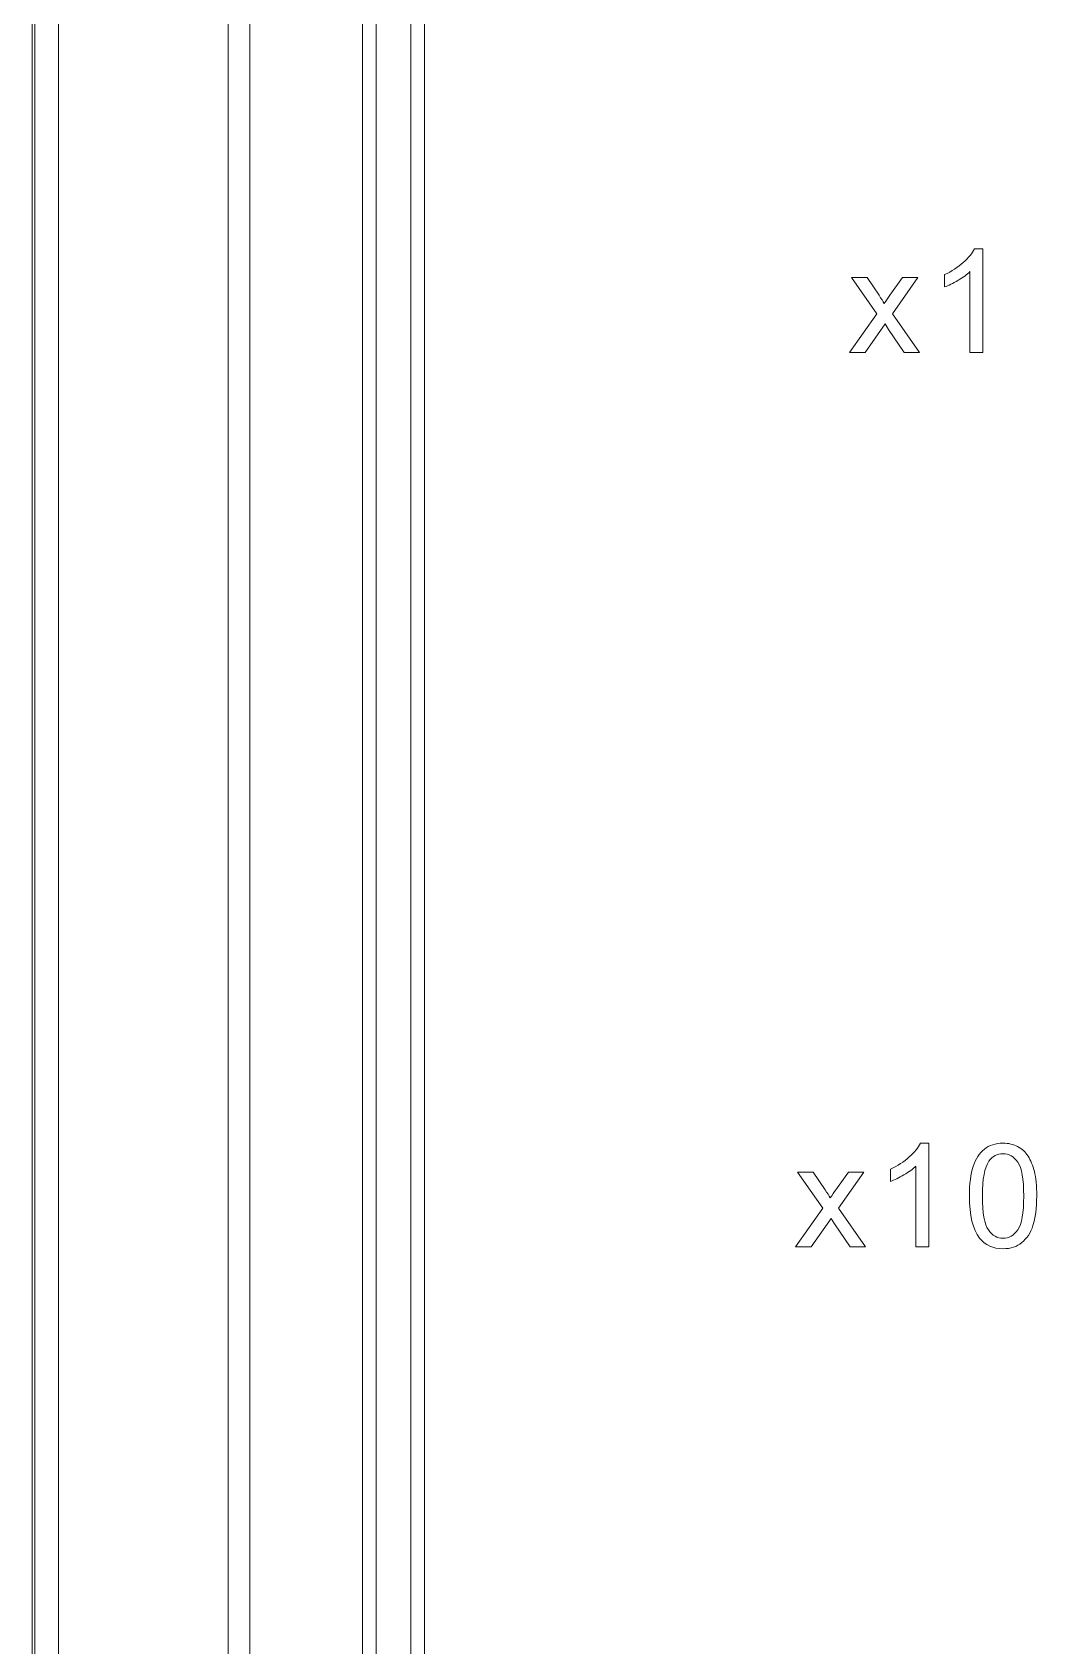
# Model space of a CAD drawing. Header units: millimetres. Extents: x 33157 to 59611, y -29750 to 1750.
# Drawn here: x 53366.64 to 53381.24, y -3656.63 to -3633.18 of the extents above; entities that cross this region are included whole.
import ezdxf

# ---------------------------------------------------------------- set-up
doc = ezdxf.new("R2010")
doc.units = ezdxf.units.MM
doc.layers.add('layer 1', color=7, linetype='Continuous', lineweight=18)

msp = doc.modelspace()

# ---------------------------------------------------------------- linework, layer by layer
at = {"layer": 'layer 1', "lineweight": 9}
for p, q in [((53366.637, -3580.831), (53366.637, -3679.331)), ((53366.675, -3581.495), (53366.675, -3678.667)), ((53367.017, -3581.495), (53367.017, -3678.667)), ((53369.483, -3585.811), (53369.483, -3674.35)), ((53369.799, -3585.811), (53369.799, -3674.35)), ((53371.437, -3586.081), (53371.437, -3674.081)), ((53371.637, -3586.081), (53371.637, -3674.081)), ((53372.137, -3586.081), (53372.137, -3674.081)), ((53372.337, -3586.081), (53372.337, -3674.081))]:
    msp.add_line(p, q, dxfattribs=at)
at = {"layer": 'layer 1'}
for points, knots in [([(53380.45, -3637.835), (53380.45, -3637.835), (53380.265, -3637.835), (53380.265, -3637.835), (53380.265, -3637.835), (53380.265, -3636.659), (53380.265, -3636.659), (53380.221, -3636.702), (53380.162, -3636.744), (53380.09, -3636.786), (53380.018, -3636.829), (53379.953, -3636.861), (53379.896, -3636.882), (53379.896, -3636.882), (53379.896, -3636.703), (53379.896, -3636.703), (53379.999, -3636.655), (53380.089, -3636.596), (53380.167, -3636.527), (53380.244, -3636.458), (53380.299, -3636.391), (53380.331, -3636.326), (53380.331, -3636.326), (53380.45, -3636.326), (53380.45, -3636.326), (53380.45, -3636.326), (53380.45, -3637.835), (53380.45, -3637.835)], [0, 0, 0, 0, 141945.2193, 141945.2193, 141945.2193, 283890.438601, 283890.438601, 283890.438601, 425835.657901, 425835.657901, 425835.657901, 567780.877202, 567780.877202, 567780.877202, 709726.096502, 709726.096502, 709726.096502, 851671.315802, 851671.315802, 851671.315802, 993616.535103, 993616.535103, 993616.535103, 1135561.754403, 1135561.754403, 1135561.754403, 1277506.973704, 1277506.973704, 1277506.973704, 1277506.973704]), ([(53378.515, -3637.835), (53378.515, -3637.835), (53378.913, -3637.271), (53378.913, -3637.271), (53378.913, -3637.271), (53378.544, -3636.746), (53378.544, -3636.746), (53378.544, -3636.746), (53378.771, -3636.746), (53378.771, -3636.746), (53378.771, -3636.746), (53378.944, -3637.003), (53378.944, -3637.003), (53378.976, -3637.051), (53379.001, -3637.09), (53379.019, -3637.121), (53379.05, -3637.078), (53379.077, -3637.038), (53379.102, -3637.003), (53379.102, -3637.003), (53379.283, -3636.746), (53379.283, -3636.746), (53379.283, -3636.746), (53379.509, -3636.746), (53379.509, -3636.746), (53379.509, -3636.746), (53379.139, -3637.271), (53379.139, -3637.271), (53379.139, -3637.271), (53379.533, -3637.835), (53379.533, -3637.835), (53379.533, -3637.835), (53379.309, -3637.835), (53379.309, -3637.835), (53379.309, -3637.835), (53379.083, -3637.499), (53379.083, -3637.499), (53379.083, -3637.499), (53379.032, -3637.419), (53379.032, -3637.419), (53379.032, -3637.419), (53378.741, -3637.835), (53378.741, -3637.835), (53378.741, -3637.835), (53378.515, -3637.835), (53378.515, -3637.835)], [0, 0, 0, 0, 138549.242295, 138549.242295, 138549.242295, 277098.48459, 277098.48459, 277098.48459, 415647.726885, 415647.726885, 415647.726885, 554196.96918, 554196.96918, 554196.96918, 692746.211475, 692746.211475, 692746.211475, 831295.453771, 831295.453771, 831295.453771, 969844.696066, 969844.696066, 969844.696066, 1108393.938361, 1108393.938361, 1108393.938361, 1246943.180656, 1246943.180656, 1246943.180656, 1385492.422951, 1385492.422951, 1385492.422951, 1524041.665246, 1524041.665246, 1524041.665246, 1662590.907541, 1662590.907541, 1662590.907541, 1801140.149836, 1801140.149836, 1801140.149836, 1939689.392131, 1939689.392131, 1939689.392131, 2078238.634426, 2078238.634426, 2078238.634426, 2078238.634426]), ([(53379.665, -3650.835), (53379.665, -3650.835), (53379.48, -3650.835), (53379.48, -3650.835), (53379.48, -3650.835), (53379.48, -3649.659), (53379.48, -3649.659), (53379.436, -3649.702), (53379.378, -3649.744), (53379.305, -3649.786), (53379.233, -3649.829), (53379.168, -3649.861), (53379.111, -3649.882), (53379.111, -3649.882), (53379.111, -3649.703), (53379.111, -3649.703), (53379.214, -3649.655), (53379.304, -3649.596), (53379.382, -3649.527), (53379.459, -3649.458), (53379.514, -3649.391), (53379.546, -3649.326), (53379.546, -3649.326), (53379.665, -3649.326), (53379.665, -3649.326), (53379.665, -3649.326), (53379.665, -3650.835), (53379.665, -3650.835)], [0, 0, 0, 0, 141960.706365, 141960.706365, 141960.706365, 283921.41273, 283921.41273, 283921.41273, 425882.119095, 425882.119095, 425882.119095, 567842.825459, 567842.825459, 567842.825459, 709803.531824, 709803.531824, 709803.531824, 851764.238189, 851764.238189, 851764.238189, 993724.944554, 993724.944554, 993724.944554, 1135685.650919, 1135685.650919, 1135685.650919, 1277646.357284, 1277646.357284, 1277646.357284, 1277646.357284]), ([(53380.257, -3650.094), (53380.257, -3649.916), (53380.275, -3649.773), (53380.311, -3649.664), (53380.348, -3649.556), (53380.402, -3649.472), (53380.474, -3649.414), (53380.546, -3649.355), (53380.637, -3649.326), (53380.746, -3649.326), (53380.826, -3649.326), (53380.897, -3649.342), (53380.958, -3649.375), (53381.019, -3649.407), (53381.07, -3649.454), (53381.109, -3649.515), (53381.148, -3649.576), (53381.179, -3649.651), (53381.201, -3649.739), (53381.224, -3649.826), (53381.235, -3649.945), (53381.235, -3650.094), (53381.235, -3650.27), (53381.217, -3650.413), (53381.181, -3650.521), (53381.145, -3650.63), (53381.091, -3650.714), (53381.019, -3650.772), (53380.947, -3650.831), (53380.856, -3650.86), (53380.746, -3650.86), (53380.601, -3650.86), (53380.488, -3650.809), (53380.405, -3650.706), (53380.306, -3650.58), (53380.257, -3650.376), (53380.257, -3650.094)], [0, 0, 0, 0, 139999.455264, 139999.455264, 139999.455264, 279998.910527, 279998.910527, 279998.910527, 419998.365791, 419998.365791, 419998.365791, 559997.821054, 559997.821054, 559997.821054, 699997.276318, 699997.276318, 699997.276318, 839996.731581, 839996.731581, 839996.731581, 979996.186845, 979996.186845, 979996.186845, 1119995.642108, 1119995.642108, 1119995.642108, 1259995.097372, 1259995.097372, 1259995.097372, 1399994.552635, 1399994.552635, 1399994.552635, 1539994.007899, 1539994.007899, 1539994.007899, 1679993.463162, 1679993.463162, 1679993.463162, 1679993.463162]), ([(53380.446, -3650.094), (53380.446, -3650.342), (53380.474, -3650.506), (53380.532, -3650.587), (53380.59, -3650.669), (53380.661, -3650.709), (53380.746, -3650.709), (53380.831, -3650.709), (53380.902, -3650.668), (53380.96, -3650.587), (53381.018, -3650.505), (53381.046, -3650.341), (53381.046, -3650.094), (53381.046, -3649.847), (53381.018, -3649.683), (53380.96, -3649.601), (53380.902, -3649.52), (53380.83, -3649.479), (53380.744, -3649.479), (53380.659, -3649.479), (53380.591, -3649.515), (53380.541, -3649.587), (53380.477, -3649.678), (53380.446, -3649.848), (53380.446, -3650.094)], [0, 0, 0, 0, 143258.401738, 143258.401738, 143258.401738, 286516.803476, 286516.803476, 286516.803476, 429775.205214, 429775.205214, 429775.205214, 573033.606952, 573033.606952, 573033.606952, 716292.008691, 716292.008691, 716292.008691, 859550.410429, 859550.410429, 859550.410429, 1002808.812167, 1002808.812167, 1002808.812167, 1146067.213905, 1146067.213905, 1146067.213905, 1146067.213905]), ([(53377.73, -3650.835), (53377.73, -3650.835), (53378.128, -3650.271), (53378.128, -3650.271), (53378.128, -3650.271), (53377.759, -3649.746), (53377.759, -3649.746), (53377.759, -3649.746), (53377.987, -3649.746), (53377.987, -3649.746), (53377.987, -3649.746), (53378.159, -3650.003), (53378.159, -3650.003), (53378.191, -3650.051), (53378.216, -3650.09), (53378.234, -3650.121), (53378.265, -3650.078), (53378.292, -3650.038), (53378.317, -3650.003), (53378.317, -3650.003), (53378.499, -3649.746), (53378.499, -3649.746), (53378.499, -3649.746), (53378.724, -3649.746), (53378.724, -3649.746), (53378.724, -3649.746), (53378.354, -3650.271), (53378.354, -3650.271), (53378.354, -3650.271), (53378.748, -3650.835), (53378.748, -3650.835), (53378.748, -3650.835), (53378.524, -3650.835), (53378.524, -3650.835), (53378.524, -3650.835), (53378.298, -3650.499), (53378.298, -3650.499), (53378.298, -3650.499), (53378.247, -3650.419), (53378.247, -3650.419), (53378.247, -3650.419), (53377.956, -3650.835), (53377.956, -3650.835), (53377.956, -3650.835), (53377.73, -3650.835), (53377.73, -3650.835)], [0, 0, 0, 0, 138564.63086, 138564.63086, 138564.63086, 277129.261719, 277129.261719, 277129.261719, 415693.892579, 415693.892579, 415693.892579, 554258.523438, 554258.523438, 554258.523438, 692823.154298, 692823.154298, 692823.154298, 831387.785157, 831387.785157, 831387.785157, 969952.416017, 969952.416017, 969952.416017, 1108517.046876, 1108517.046876, 1108517.046876, 1247081.677736, 1247081.677736, 1247081.677736, 1385646.308595, 1385646.308595, 1385646.308595, 1524210.939455, 1524210.939455, 1524210.939455, 1662775.570314, 1662775.570314, 1662775.570314, 1801340.201174, 1801340.201174, 1801340.201174, 1939904.832033, 1939904.832033, 1939904.832033, 2078469.462893, 2078469.462893, 2078469.462893, 2078469.462893])]:
    msp.add_open_spline(points, degree=3, knots=knots, dxfattribs=at)

doc.saveas('drawing.dxf')
